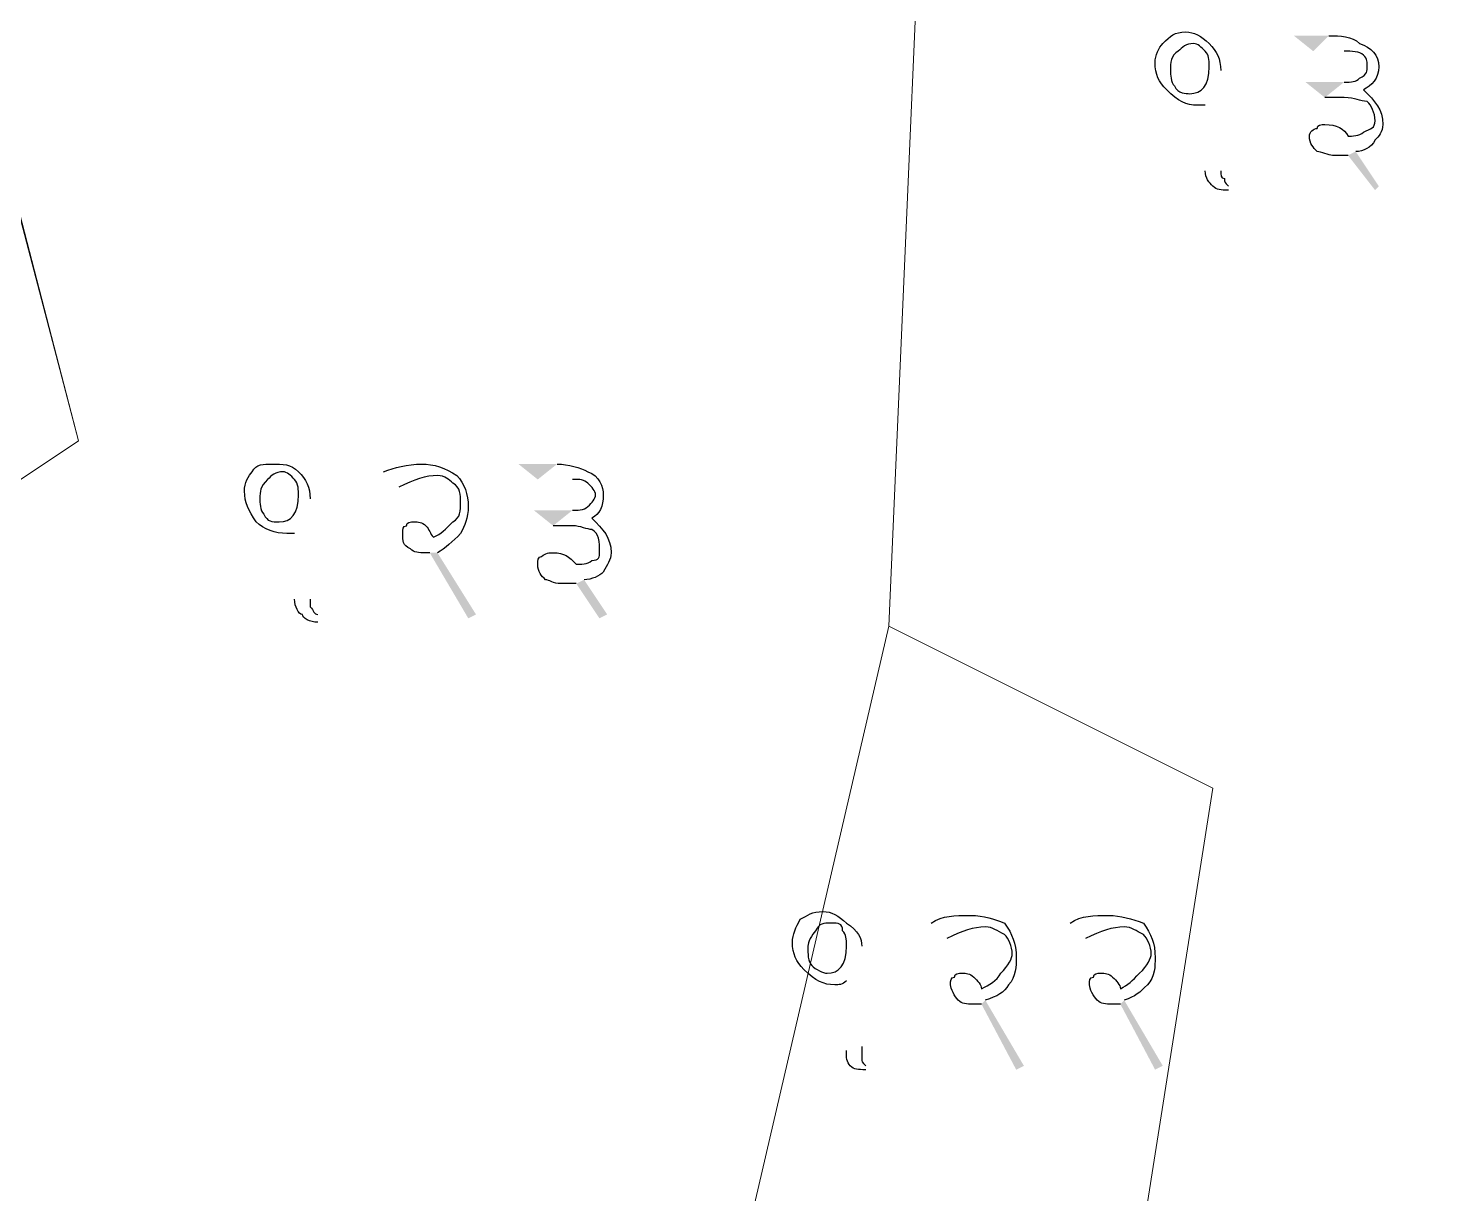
# Model space of a CAD drawing. Header units: metres. Extents: x 345912 to 349030, y 3061206 to 3061792.
# Drawn here: x 346877.97 to 346896.46, y 3061346.25 to 3061361.61 of the extents above; entities that cross this region are included whole.
import ezdxf

# ---------------------------------------------------------------- set-up
doc = ezdxf.new("R2010")
doc.units = ezdxf.units.M
doc.header["$MEASUREMENT"] = 0
doc.layers.add('PDF4_Geometry', color=7, linetype='Continuous')
doc.layers.add('PDF4_Solid Fills', color=7, linetype='Continuous')

msp = doc.modelspace()

# ---------------------------------------------------------------- hatches: boundary and pattern name
at = {"layer": 'PDF4_Solid Fills', "transparency": 33554559}
h = msp.add_hatch(color=256, dxfattribs=at)
h.paths.add_polyline_path([(346893.66948, 3061361.04683), (346893.66948, 3061359.72603)], flags=0)
h.paths.add_polyline_path([(346893.77108, 3061359.52283), (346893.77108, 3061359.47203)], flags=0)
h.paths.add_polyline_path([(346894.88868, 3061361.30083), (346894.63468, 3061361.50403), (346895.09188, 3061361.50403)], flags=0)
h.paths.add_polyline_path([(346895.44748, 3061359.98003), (346895.75228, 3061359.52283), (346895.70148, 3061359.47203), (346895.34588, 3061359.92923)], flags=0)
h.paths.add_polyline_path([(346895.04108, 3061360.69123), (346894.78708, 3061360.89443), (346895.29508, 3061360.89443)], flags=0)
h.paths.add_polyline_path([(346896.66668, 3061361.19923), (346896.46348, 3061361.40243)], flags=0)
h.paths.add_polyline_path([(346897.17468, 3061360.33563), (346897.68268, 3061359.52283), (346897.58108, 3061359.47203), (346897.07308, 3061360.33563)], flags=0)
h = msp.add_hatch(color=256, dxfattribs=at)
h.paths.add_polyline_path([(346881.68068, 3061355.40803), (346881.68068, 3061354.08723)], flags=0)
h.paths.add_polyline_path([(346881.78228, 3061353.88403), (346881.78228, 3061353.78243)], flags=0)
h.paths.add_polyline_path([(346882.84908, 3061355.56043), (346882.64588, 3061355.76363)], flags=0)
h.paths.add_polyline_path([(346883.35708, 3061354.69683), (346883.86508, 3061353.88403), (346883.76348, 3061353.83323), (346883.25548, 3061354.69683)], flags=0)
h.paths.add_polyline_path([(346884.67788, 3061355.66203), (346884.42388, 3061355.86523), (346884.93188, 3061355.86523)], flags=0)
h.paths.add_polyline_path([(346885.28748, 3061354.34123), (346885.59228, 3061353.88403), (346885.49068, 3061353.83323), (346885.18588, 3061354.29043)], flags=0)
h.paths.add_polyline_path([(346884.88108, 3061355.05243), (346884.62708, 3061355.25563), (346885.13508, 3061355.25563)], flags=0)
h = msp.add_hatch(color=256, dxfattribs=at)
h.paths.add_polyline_path([(346888.94508, 3061349.51523), (346888.94508, 3061348.19443)], flags=0)
h.paths.add_polyline_path([(346888.99588, 3061347.94043), (346888.99588, 3061347.88963)], flags=0)
h.paths.add_polyline_path([(346890.06268, 3061349.61683), (346889.85948, 3061349.82003)], flags=0)
h.paths.add_polyline_path([(346890.57068, 3061348.80403), (346891.07868, 3061347.94043), (346890.97708, 3061347.88963), (346890.51988, 3061348.75323)], flags=0)
h.paths.add_polyline_path([(346891.89148, 3061349.61683), (346891.68828, 3061349.82003)], flags=0)
h.paths.add_polyline_path([(346892.39948, 3061348.80403), (346892.90748, 3061347.94043), (346892.80588, 3061347.88963), (346892.34868, 3061348.75323)], flags=0)

# ---------------------------------------------------------------- linework, layer by layer
at = {"layer": 'PDF4_Geometry', "lineweight": 9}
for points in [[(346906.67427, 3061373.84844), (346905.15028, 3061370.49564), (346899.05427, 3061371.71483), (346897.53028, 3061369.27643), (346900.57827, 3061367.75243), (346903.01669, 3061366.83803), (346898.74948, 3061352.20763), (346896.92068, 3061344.89243), (346896.31107, 3061345.19724), (346896.00628, 3061345.19724), (346892.65348, 3061345.80683), (346893.56788, 3061351.59803), (346889.30067, 3061353.73164), (346889.91028, 3061367.75243), (346893.87267, 3061369.27643), (346897.22547, 3061374.76284)], [(346906.67427, 3061373.84844), (346905.15028, 3061370.49564), (346899.05427, 3061371.71483), (346897.53028, 3061369.27643), (346900.57827, 3061367.75243), (346903.01669, 3061366.83803), (346898.74948, 3061352.20763), (346896.92068, 3061344.89243), (346896.31107, 3061345.19724), (346896.00628, 3061345.19724), (346892.65348, 3061345.80683), (346893.56788, 3061351.59803), (346889.30067, 3061353.73164), (346889.91028, 3061367.75243), (346893.87267, 3061369.27643), (346897.22547, 3061374.76284)], [(346889.91028, 3061367.75243), (346889.30067, 3061353.73164), (346886.25268, 3061340.62523), (346879.85188, 3061340.93004), (346873.14628, 3061342.14923), (346874.06067, 3061343.67322), (346877.71828, 3061355.56042), (346878.63268, 3061356.17004), (346875.27988, 3061368.97164), (346884.11908, 3061367.75243)], [(346889.91028, 3061367.75243), (346889.30067, 3061353.73164), (346886.25268, 3061340.62523), (346879.85188, 3061340.93004), (346873.14628, 3061342.14923), (346874.06067, 3061343.67322), (346877.71828, 3061355.56042), (346878.63268, 3061356.17004), (346875.27988, 3061368.97164), (346884.11908, 3061367.75243)], [(346876.49908, 3061364.39963), (346878.63268, 3061356.17004), (346877.71828, 3061355.56042), (346874.67028, 3061355.56042), (346866.74548, 3061355.56042), (346865.83108, 3061362.57083)], [(346876.49908, 3061364.39963), (346878.63268, 3061356.17004), (346877.71828, 3061355.56042), (346874.67028, 3061355.56042), (346866.74548, 3061355.56042), (346865.83108, 3061362.57083)], [(346892.65348, 3061345.80683), (346892.65348, 3061338.79643), (346888.08147, 3061338.79643), (346886.55748, 3061338.18683), (346886.25268, 3061340.62523), (346889.30067, 3061353.73164), (346893.56788, 3061351.59803)], [(346892.65348, 3061345.80683), (346892.65348, 3061338.79643), (346888.08147, 3061338.79643), (346886.55748, 3061338.18683), (346886.25268, 3061340.62523), (346889.30067, 3061353.73164), (346893.56788, 3061351.59803)]]:
    msp.add_lwpolyline(points, close=True, dxfattribs=at)
at = {"layer": 'PDF4_Geometry', "lineweight": 25}
for points in [[(346892.90748, 3061361.40243), (346893.00908, 3061361.50403), (346893.05988, 3061361.55483), (346893.21228, 3061361.55483)], [(346893.21228, 3061361.55483), (346893.31388, 3061361.55483), (346893.41548, 3061361.50403), (346893.51708, 3061361.40243)], [(346892.80588, 3061361.14843), (346892.80588, 3061361.25003), (346892.85668, 3061361.35163), (346892.90748, 3061361.40243)], [(346893.31388, 3061361.40243), (346893.21228, 3061361.40243), (346893.16148, 3061361.35163), (346893.11068, 3061361.30083)], [(346893.46628, 3061361.30083), (346893.41548, 3061361.35163), (346893.36468, 3061361.40243), (346893.31388, 3061361.40243)], [(346893.51708, 3061361.40243), (346893.61868, 3061361.30083), (346893.66948, 3061361.19923), (346893.66948, 3061361.04683)], [(346895.09188, 3061361.50403), (346895.24428, 3061361.50403), (346895.39668, 3061361.50403), (346895.49828, 3061361.40243)], [(346895.49828, 3061361.40243), (346895.65068, 3061361.35163), (346895.75228, 3061361.25003), (346895.75228, 3061361.09763)], [(346893.11068, 3061361.30083), (346893.00908, 3061361.25003), (346893.00908, 3061361.14843), (346893.00908, 3061361.04683)], [(346893.51708, 3061361.09763), (346893.51708, 3061361.19923), (346893.51708, 3061361.25003), (346893.46628, 3061361.30083)], [(346895.54908, 3061361.25003), (346895.49828, 3061361.30083), (346895.39668, 3061361.30083), (346895.29508, 3061361.30083)], [(346895.59988, 3061361.09763), (346895.59988, 3061361.14843), (346895.59988, 3061361.19923), (346895.54908, 3061361.25003)], [(346892.95828, 3061360.79283), (346892.85668, 3061360.89443), (346892.80588, 3061360.99603), (346892.80588, 3061361.14843)], [(346893.00908, 3061361.04683), (346893.00908, 3061360.99603), (346893.00908, 3061360.89443), (346893.05988, 3061360.84363)], [(346893.26308, 3061360.74203), (346893.41548, 3061360.74203), (346893.51708, 3061360.84363), (346893.51708, 3061361.09763)], [(346895.49828, 3061360.94523), (346895.59988, 3061360.99603), (346895.59988, 3061361.04683), (346895.59988, 3061361.09763)], [(346895.75228, 3061361.09763), (346895.75228, 3061360.94523), (346895.65068, 3061360.84363), (346895.54908, 3061360.79283)], [(346893.36468, 3061360.58963), (346893.21228, 3061360.58963), (346893.11068, 3061360.64043), (346892.95828, 3061360.79283)], [(346893.05988, 3061360.84363), (346893.11068, 3061360.74203), (346893.21228, 3061360.74203), (346893.26308, 3061360.74203)], [(346895.29508, 3061360.89443), (346895.39668, 3061360.89443), (346895.44748, 3061360.89443), (346895.49828, 3061360.94523)], [(346895.54908, 3061360.79283), (346895.70148, 3061360.64043), (346895.80308, 3061360.53883), (346895.80308, 3061360.33563)], [(346895.19348, 3061360.69123), (346895.14268, 3061360.69123), (346895.09188, 3061360.69123), (346895.04108, 3061360.69123)], [(346895.29508, 3061360.69123), (346895.24428, 3061360.69123), (346895.24428, 3061360.69123), (346895.19348, 3061360.69123)], [(346895.59988, 3061360.64043), (346895.49828, 3061360.64043), (346895.44748, 3061360.69123), (346895.29508, 3061360.69123)], [(346895.70148, 3061360.38643), (346895.70148, 3061360.48803), (346895.65068, 3061360.58963), (346895.59988, 3061360.64043)], [(346893.46628, 3061360.58963), (346893.46628, 3061360.58963), (346893.41548, 3061360.58963), (346893.36468, 3061360.58963)], [(346894.83788, 3061360.18323), (346894.83788, 3061360.23403), (346894.88868, 3061360.28483), (346894.93948, 3061360.28483)], [(346894.93948, 3061360.28483), (346894.93948, 3061360.33563), (346894.99028, 3061360.33563), (346895.04108, 3061360.33563)], [(346895.04108, 3061360.33563), (346895.19348, 3061360.33563), (346895.29508, 3061360.28483), (346895.34588, 3061360.18323)], [(346895.34588, 3061360.18323), (346895.39668, 3061360.18323), (346895.49828, 3061360.18323), (346895.54908, 3061360.23403)], [(346895.54908, 3061360.23403), (346895.65068, 3061360.28483), (346895.70148, 3061360.28483), (346895.70148, 3061360.38643)], [(346895.80308, 3061360.33563), (346895.80308, 3061360.23403), (346895.75228, 3061360.18323), (346895.70148, 3061360.13243)], [(346894.93948, 3061359.98003), (346894.88868, 3061360.03083), (346894.83788, 3061360.08163), (346894.83788, 3061360.18323)], [(346895.70148, 3061360.13243), (346895.65068, 3061360.03083), (346895.54908, 3061359.98003), (346895.44748, 3061359.98003)], [(346895.14268, 3061359.92923), (346895.09188, 3061359.92923), (346894.99028, 3061359.98003), (346894.93948, 3061359.98003)], [(346895.34588, 3061359.92923), (346895.29508, 3061359.92923), (346895.24428, 3061359.92923), (346895.14268, 3061359.92923)], [(346893.56788, 3061359.52283), (346893.51708, 3061359.57363), (346893.46628, 3061359.62443), (346893.46628, 3061359.72603)], [(346893.66948, 3061359.72603), (346893.66948, 3061359.67523), (346893.66948, 3061359.62443), (346893.72028, 3061359.62443)], [(346893.77108, 3061359.47203), (346893.66948, 3061359.47203), (346893.61868, 3061359.47203), (346893.56788, 3061359.52283)], [(346893.72028, 3061359.62443), (346893.72028, 3061359.57363), (346893.72028, 3061359.57363), (346893.77108, 3061359.52283)], [(346880.91868, 3061355.76363), (346880.96948, 3061355.86523), (346881.07108, 3061355.86523), (346881.17268, 3061355.86523)], [(346881.17268, 3061355.86523), (346881.32508, 3061355.86523), (346881.42668, 3061355.86523), (346881.52828, 3061355.76363)], [(346882.64588, 3061355.76363), (346882.79828, 3061355.81443), (346882.95068, 3061355.86523), (346883.15388, 3061355.86523)], [(346883.15388, 3061355.86523), (346883.30628, 3061355.86523), (346883.45868, 3061355.81443), (346883.61108, 3061355.71283)], [(346884.93188, 3061355.86523), (346885.08428, 3061355.86523), (346885.23668, 3061355.81443), (346885.33828, 3061355.76363)], [(346880.81708, 3061355.50963), (346880.81708, 3061355.61123), (346880.86788, 3061355.71283), (346880.91868, 3061355.76363)], [(346881.12188, 3061355.66203), (346881.02028, 3061355.56043), (346881.02028, 3061355.50963), (346881.02028, 3061355.40803)], [(346881.32508, 3061355.76363), (346881.22348, 3061355.76363), (346881.17268, 3061355.71283), (346881.12188, 3061355.66203)], [(346881.47748, 3061355.66203), (346881.42668, 3061355.71283), (346881.37588, 3061355.76363), (346881.32508, 3061355.76363)], [(346881.52828, 3061355.45883), (346881.52828, 3061355.50963), (346881.52828, 3061355.61123), (346881.47748, 3061355.66203)], [(346881.52828, 3061355.76363), (346881.62988, 3061355.66203), (346881.68068, 3061355.56043), (346881.68068, 3061355.40803)], [(346883.35708, 3061355.71283), (346883.20468, 3061355.71283), (346883.05228, 3061355.66203), (346882.84908, 3061355.56043)], [(346883.56028, 3061355.61123), (346883.50948, 3061355.66203), (346883.45868, 3061355.71283), (346883.35708, 3061355.71283)], [(346883.66188, 3061355.35723), (346883.66188, 3061355.45883), (346883.66188, 3061355.56043), (346883.56028, 3061355.61123)], [(346883.61108, 3061355.71283), (346883.71268, 3061355.61123), (346883.76348, 3061355.45883), (346883.76348, 3061355.30643)], [(346885.33828, 3061355.61123), (346885.28748, 3061355.66203), (346885.23668, 3061355.66203), (346885.13508, 3061355.66203)], [(346885.33828, 3061355.76363), (346885.49068, 3061355.71283), (346885.54148, 3061355.56043), (346885.54148, 3061355.45883)], [(346885.43988, 3061355.45883), (346885.43988, 3061355.50963), (346885.38908, 3061355.56043), (346885.33828, 3061355.61123)], [(346880.96948, 3061355.10323), (346880.86788, 3061355.25563), (346880.81708, 3061355.35723), (346880.81708, 3061355.50963)], [(346881.27428, 3061355.10323), (346881.42668, 3061355.10323), (346881.52828, 3061355.20483), (346881.52828, 3061355.45883)], [(346885.33828, 3061355.30643), (346885.38908, 3061355.35723), (346885.43988, 3061355.40803), (346885.43988, 3061355.45883)], [(346885.54148, 3061355.45883), (346885.54148, 3061355.30643), (346885.49068, 3061355.20483), (346885.38908, 3061355.15403)], [(346881.02028, 3061355.40803), (346881.02028, 3061355.35723), (346881.02028, 3061355.25563), (346881.07108, 3061355.20483)], [(346883.56028, 3061355.10323), (346883.66188, 3061355.15403), (346883.66188, 3061355.25563), (346883.66188, 3061355.35723)], [(346883.76348, 3061355.30643), (346883.76348, 3061355.15403), (346883.71268, 3061355.05243), (346883.66188, 3061354.95083)], [(346885.13508, 3061355.25563), (346885.18588, 3061355.25563), (346885.28748, 3061355.25563), (346885.33828, 3061355.30643)], [(346881.37588, 3061354.95083), (346881.22348, 3061354.95083), (346881.07108, 3061355.00163), (346880.96948, 3061355.10323)], [(346881.07108, 3061355.20483), (346881.12188, 3061355.10323), (346881.17268, 3061355.10323), (346881.27428, 3061355.10323)], [(346882.89988, 3061354.95083), (346882.89988, 3061355.00163), (346882.89988, 3061355.05243), (346882.95068, 3061355.05243)], [(346882.95068, 3061355.05243), (346882.95068, 3061355.10323), (346883.00148, 3061355.10323), (346883.05228, 3061355.10323)], [(346883.05228, 3061355.10323), (346883.10308, 3061355.10323), (346883.15388, 3061355.10323), (346883.20468, 3061355.05243)], [(346883.20468, 3061355.05243), (346883.25548, 3061355.00163), (346883.25548, 3061354.95083), (346883.30628, 3061354.90003)], [(346883.30628, 3061354.90003), (346883.40788, 3061354.95083), (346883.45868, 3061355.00163), (346883.56028, 3061355.10323)], [(346884.98268, 3061355.05243), (346884.93188, 3061355.05243), (346884.88108, 3061355.05243), (346884.88108, 3061355.05243)], [(346885.13508, 3061355.05243), (346885.08428, 3061355.05243), (346885.03348, 3061355.05243), (346884.98268, 3061355.05243)], [(346885.38908, 3061355.00163), (346885.33828, 3061355.00163), (346885.23668, 3061355.05243), (346885.13508, 3061355.05243)], [(346885.38908, 3061355.15403), (346885.54148, 3061355.00163), (346885.64308, 3061354.90003), (346885.64308, 3061354.69683)], [(346881.47748, 3061354.95083), (346881.42668, 3061354.95083), (346881.42668, 3061354.95083), (346881.37588, 3061354.95083)], [(346883.00148, 3061354.74763), (346882.89988, 3061354.79843), (346882.89988, 3061354.84923), (346882.89988, 3061354.95083)], [(346883.66188, 3061354.95083), (346883.56028, 3061354.84923), (346883.45868, 3061354.74763), (346883.35708, 3061354.69683)], [(346885.49068, 3061354.69683), (346885.49068, 3061354.84923), (346885.49068, 3061354.95083), (346885.38908, 3061355.00163)], [(346883.20468, 3061354.69683), (346883.10308, 3061354.69683), (346883.05228, 3061354.69683), (346883.00148, 3061354.74763)], [(346883.25548, 3061354.69683), (346883.25548, 3061354.69683), (346883.20468, 3061354.69683), (346883.20468, 3061354.69683)], [(346884.72868, 3061354.64603), (346884.77948, 3061354.69683), (346884.83028, 3061354.69683), (346884.88108, 3061354.69683)], [(346884.88108, 3061354.69683), (346885.03348, 3061354.69683), (346885.08428, 3061354.64603), (346885.18588, 3061354.54443)], [(346885.38908, 3061354.59523), (346885.49068, 3061354.59523), (346885.49068, 3061354.64603), (346885.49068, 3061354.69683)], [(346885.64308, 3061354.69683), (346885.64308, 3061354.59523), (346885.59228, 3061354.54443), (346885.54148, 3061354.44283)], [(346884.67788, 3061354.54443), (346884.67788, 3061354.59523), (346884.67788, 3061354.64603), (346884.72868, 3061354.64603)], [(346884.77948, 3061354.34123), (346884.72868, 3061354.39203), (346884.67788, 3061354.44283), (346884.67788, 3061354.54443)], [(346885.18588, 3061354.54443), (346885.23668, 3061354.54443), (346885.33828, 3061354.54443), (346885.38908, 3061354.59523)], [(346884.98268, 3061354.29043), (346884.88108, 3061354.29043), (346884.83028, 3061354.34123), (346884.77948, 3061354.34123)], [(346885.54148, 3061354.44283), (346885.49068, 3061354.39203), (346885.38908, 3061354.34123), (346885.28748, 3061354.34123)], [(346885.18588, 3061354.29043), (346885.13508, 3061354.29043), (346885.03348, 3061354.29043), (346884.98268, 3061354.29043)], [(346881.57908, 3061353.88403), (346881.52828, 3061353.88403), (346881.47748, 3061353.98563), (346881.47748, 3061354.08723)], [(346881.68068, 3061354.08723), (346881.68068, 3061354.03643), (346881.68068, 3061353.98563), (346881.68068, 3061353.98563)], [(346881.68068, 3061353.98563), (346881.73148, 3061353.93483), (346881.73148, 3061353.88403), (346881.78228, 3061353.88403)], [(346881.78228, 3061353.78243), (346881.68068, 3061353.78243), (346881.57908, 3061353.83323), (346881.57908, 3061353.88403)], [(346888.03068, 3061349.56603), (346888.03068, 3061349.66763), (346888.08148, 3061349.76923), (346888.13228, 3061349.87083)], [(346888.13228, 3061349.87083), (346888.23388, 3061349.92163), (346888.28468, 3061349.97243), (346888.43708, 3061349.97243)], [(346888.43708, 3061349.97243), (346888.53868, 3061349.97243), (346888.64028, 3061349.92163), (346888.74188, 3061349.82003)], [(346889.85948, 3061349.82003), (346890.01188, 3061349.92163), (346890.16428, 3061349.92163), (346890.36748, 3061349.92163)], [(346890.36748, 3061349.92163), (346890.57068, 3061349.92163), (346890.67228, 3061349.87083), (346890.82468, 3061349.82003)], [(346891.68828, 3061349.82003), (346891.84068, 3061349.92163), (346891.99308, 3061349.92163), (346892.19628, 3061349.92163)], [(346892.19628, 3061349.92163), (346892.34868, 3061349.92163), (346892.50108, 3061349.87083), (346892.65348, 3061349.82003)], [(346888.33548, 3061349.71843), (346888.28468, 3061349.66763), (346888.23388, 3061349.56603), (346888.23388, 3061349.51523)], [(346888.53868, 3061349.82003), (346888.43708, 3061349.82003), (346888.38628, 3061349.82003), (346888.33548, 3061349.71843)], [(346888.69108, 3061349.71843), (346888.69108, 3061349.82003), (346888.64028, 3061349.82003), (346888.53868, 3061349.82003)], [(346888.74188, 3061349.51523), (346888.74188, 3061349.61683), (346888.74188, 3061349.66763), (346888.69108, 3061349.71843)], [(346888.74188, 3061349.82003), (346888.89428, 3061349.71843), (346888.94508, 3061349.61683), (346888.94508, 3061349.51523)], [(346890.57068, 3061349.76923), (346890.41828, 3061349.76923), (346890.26588, 3061349.71843), (346890.06268, 3061349.61683)], [(346890.82468, 3061349.66763), (346890.72308, 3061349.71843), (346890.67228, 3061349.76923), (346890.57068, 3061349.76923)], [(346890.82468, 3061349.82003), (346890.92628, 3061349.66763), (346890.97708, 3061349.56603), (346890.97708, 3061349.36283)], [(346892.39948, 3061349.76923), (346892.24708, 3061349.76923), (346892.09468, 3061349.71843), (346891.89148, 3061349.61683)], [(346892.65348, 3061349.66763), (346892.55188, 3061349.71843), (346892.50108, 3061349.76923), (346892.39948, 3061349.76923)], [(346892.65348, 3061349.82003), (346892.75508, 3061349.66763), (346892.80588, 3061349.56603), (346892.80588, 3061349.36283)], [(346888.18308, 3061349.21043), (346888.08148, 3061349.31203), (346888.03068, 3061349.41363), (346888.03068, 3061349.56603)], [(346888.23388, 3061349.51523), (346888.23388, 3061349.41363), (346888.23388, 3061349.31203), (346888.28468, 3061349.26123)], [(346888.48788, 3061349.15963), (346888.64028, 3061349.15963), (346888.74188, 3061349.26123), (346888.74188, 3061349.51523)], [(346890.92628, 3061349.41363), (346890.92628, 3061349.51523), (346890.87548, 3061349.61683), (346890.82468, 3061349.66763)], [(346892.75508, 3061349.41363), (346892.75508, 3061349.51523), (346892.70428, 3061349.61683), (346892.65348, 3061349.66763)], [(346890.77388, 3061349.15963), (346890.87548, 3061349.26123), (346890.92628, 3061349.36283), (346890.92628, 3061349.41363)], [(346890.97708, 3061349.36283), (346890.97708, 3061349.26123), (346890.97708, 3061349.10883), (346890.87548, 3061349.00723)], [(346892.60268, 3061349.15963), (346892.70428, 3061349.26123), (346892.75508, 3061349.36283), (346892.75508, 3061349.41363)], [(346892.80588, 3061349.36283), (346892.80588, 3061349.26123), (346892.80588, 3061349.10883), (346892.70428, 3061349.00723)], [(346888.58948, 3061349.00723), (346888.43708, 3061349.00723), (346888.33548, 3061349.05803), (346888.18308, 3061349.21043)], [(346888.28468, 3061349.26123), (346888.33548, 3061349.21043), (346888.43708, 3061349.15963), (346888.48788, 3061349.15963)], [(346890.16428, 3061349.10883), (346890.16428, 3061349.15963), (346890.21508, 3061349.15963), (346890.26588, 3061349.15963)], [(346890.26588, 3061349.15963), (346890.31668, 3061349.15963), (346890.36748, 3061349.15963), (346890.41828, 3061349.10883)], [(346890.51988, 3061348.95643), (346890.62148, 3061349.00723), (346890.72308, 3061349.05803), (346890.77388, 3061349.15963)], [(346891.99308, 3061349.10883), (346891.99308, 3061349.15963), (346892.04388, 3061349.15963), (346892.09468, 3061349.15963)], [(346892.09468, 3061349.15963), (346892.14548, 3061349.15963), (346892.19628, 3061349.15963), (346892.24708, 3061349.10883)], [(346892.34868, 3061348.95643), (346892.45028, 3061349.00723), (346892.50108, 3061349.05803), (346892.60268, 3061349.15963)], [(346888.74188, 3061349.05803), (346888.69108, 3061349.00723), (346888.64028, 3061349.00723), (346888.58948, 3061349.00723)], [(346890.11348, 3061349.00723), (346890.11348, 3061349.05803), (346890.11348, 3061349.10883), (346890.16428, 3061349.10883)], [(346890.21508, 3061348.80403), (346890.16428, 3061348.85483), (346890.11348, 3061348.95643), (346890.11348, 3061349.00723)], [(346890.41828, 3061349.10883), (346890.46908, 3061349.05803), (346890.51988, 3061349.00723), (346890.51988, 3061348.95643)], [(346890.87548, 3061349.00723), (346890.82468, 3061348.90563), (346890.72308, 3061348.85483), (346890.57068, 3061348.80403)], [(346891.94228, 3061349.00723), (346891.94228, 3061349.05803), (346891.94228, 3061349.10883), (346891.99308, 3061349.10883)], [(346892.04388, 3061348.80403), (346891.99308, 3061348.85483), (346891.94228, 3061348.95643), (346891.94228, 3061349.00723)], [(346892.24708, 3061349.10883), (346892.29788, 3061349.05803), (346892.34868, 3061349.00723), (346892.34868, 3061348.95643)], [(346892.70428, 3061349.00723), (346892.60268, 3061348.90563), (346892.55188, 3061348.85483), (346892.39948, 3061348.80403)], [(346890.41828, 3061348.75323), (346890.31668, 3061348.75323), (346890.26588, 3061348.75323), (346890.21508, 3061348.80403)], [(346892.24708, 3061348.75323), (346892.14548, 3061348.75323), (346892.09468, 3061348.75323), (346892.04388, 3061348.80403)], [(346890.51988, 3061348.75323), (346890.46908, 3061348.75323), (346890.46908, 3061348.75323), (346890.41828, 3061348.75323)], [(346892.34868, 3061348.75323), (346892.29788, 3061348.75323), (346892.24708, 3061348.75323), (346892.24708, 3061348.75323)], [(346888.79268, 3061347.94043), (346888.74188, 3061347.99123), (346888.74188, 3061348.04203), (346888.74188, 3061348.14363)], [(346888.94508, 3061348.19443), (346888.94508, 3061348.09283), (346888.94508, 3061348.04203), (346888.94508, 3061348.04203)], [(346888.94508, 3061348.04203), (346888.94508, 3061347.99123), (346888.94508, 3061347.99123), (346888.99588, 3061347.94043)], [(346888.99588, 3061347.88963), (346888.89428, 3061347.88963), (346888.84348, 3061347.88963), (346888.79268, 3061347.94043)]]:
    msp.add_open_spline(points, degree=3, dxfattribs=at)

doc.saveas('drawing.dxf')
